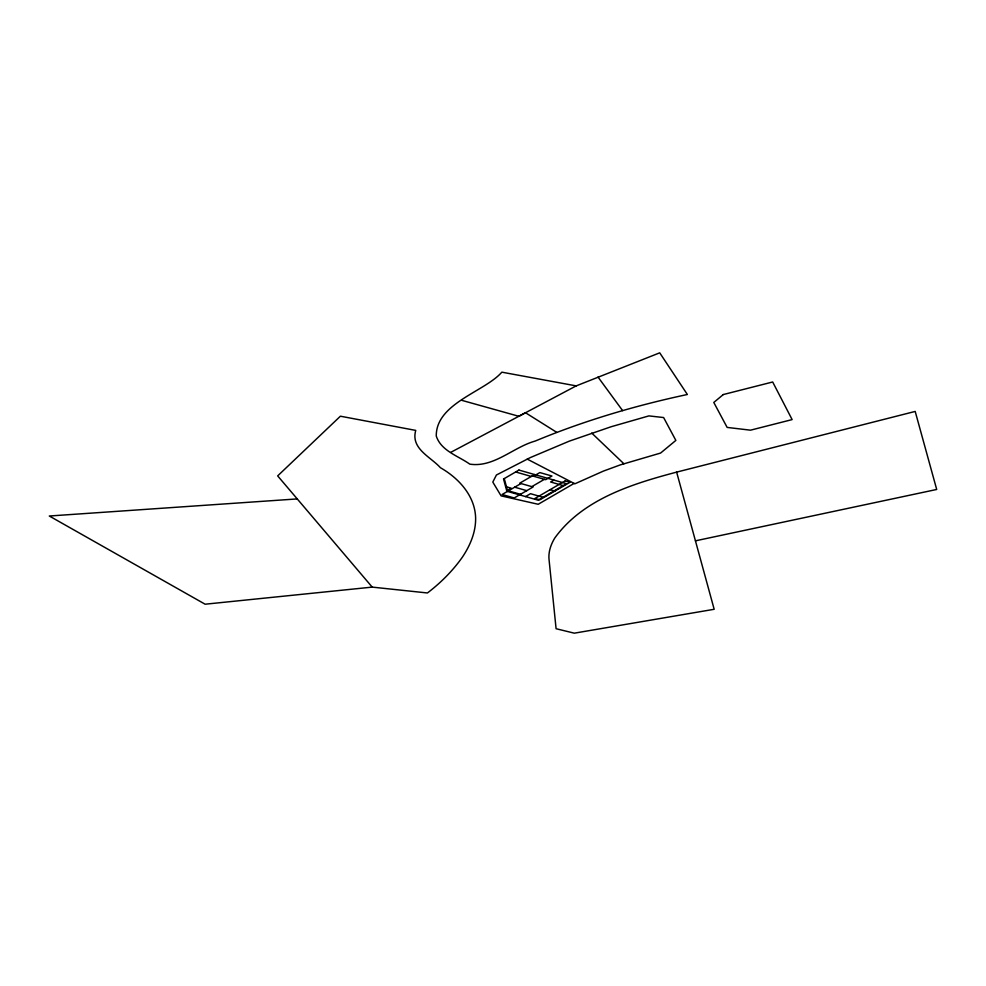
<?xml version="1.0" encoding="UTF-8"?>
<svg xmlns="http://www.w3.org/2000/svg" width="986" height="986" viewBox="0 0 986 986"><rect width="100%" height="100%" fill="white"/><g stroke="black" fill="none" stroke-linecap="round" stroke-linejoin="round"><path stroke-width="1.48" d="M507.433 490.325L511.179 488.156L506.471 486.813M534.597 474.549L519.733 483.177L533.056 486.998L514.187 497.967L502.108 494.504L520.978 483.534M533.562 476.226L539.847 472.577L551.926 476.028L545.64 479.689L532.317 475.868M531.811 486.64L544.395 479.332M525.538 496.574L530.505 493.69L543.039 497.289M553.922 480.083L550.632 481.994L563.166 485.593M574.123 483.411L538.208 504.277L501.098 495.872L492.803 482.08L496.414 475.005L530.332 457.578L569.292 441.149L611.11 426.753L648.899 415.895L663.615 417.546L675.854 440.409L660.595 453.055L620.379 464.862L603.346 471.123L574.887 483.806L527.227 459.106M450.775 452.34L576.206 385.883L659.72 352.828L687.365 394.499C635.428 405.566 584.242 420.677 535.151 441.075C513.151 447.188 493.887 467.82 469.792 464.135C458.28 455.939 441.05 450.898 436.268 436.058C435.874 403.237 485.026 391.602 501.825 372.166L576.206 385.883M676.63 472.121C632.199 483.892 582.874 499.101 554.761 538.06A149.995 62.919 -11.4 0 0 549.054 559.629L556.092 628.723L574.308 633.172L714.172 609.286L676.63 472.121L915.193 411.433L936.7 489.463L695.438 540.833M372.215 587.114L277.67 475.893L340.392 416.203L415.735 430.401C410.521 448.766 430.586 456.752 440.409 467.709C458.478 477.988 474.66 495.416 475.597 517.169A272.05 114.117 -11.4 0 1 462.188 557.435C452.562 571.017 440.656 582.899 427.431 592.968L372.215 587.114L205.125 604.208L49.3 516.011L297.242 498.916M461.695 400.316L518.833 416.289L525.501 412.74L556.807 432.386M515.653 471.974L531.306 476.46M550.065 489.697L554.896 491.077M514.692 487.195L526.77 490.658M508.394 490.855L520.472 494.306M591.736 433.076L623.867 463.74M598.021 377.059L622.622 410.632M504.253 478.592L507.741 491.484M723.305 394.548L713.79 402.448L727.138 427.419L750.506 430.179L792.128 419.592L772.679 381.989L723.305 394.548M518.944 470.063L503.538 479.011L506.853 491.225L538.073 500.173L566.457 483.682L518.944 470.063M565.163 480.921L534.967 498.46L539.798 499.853L569.994 482.302L565.163 480.921"/></g></svg>
